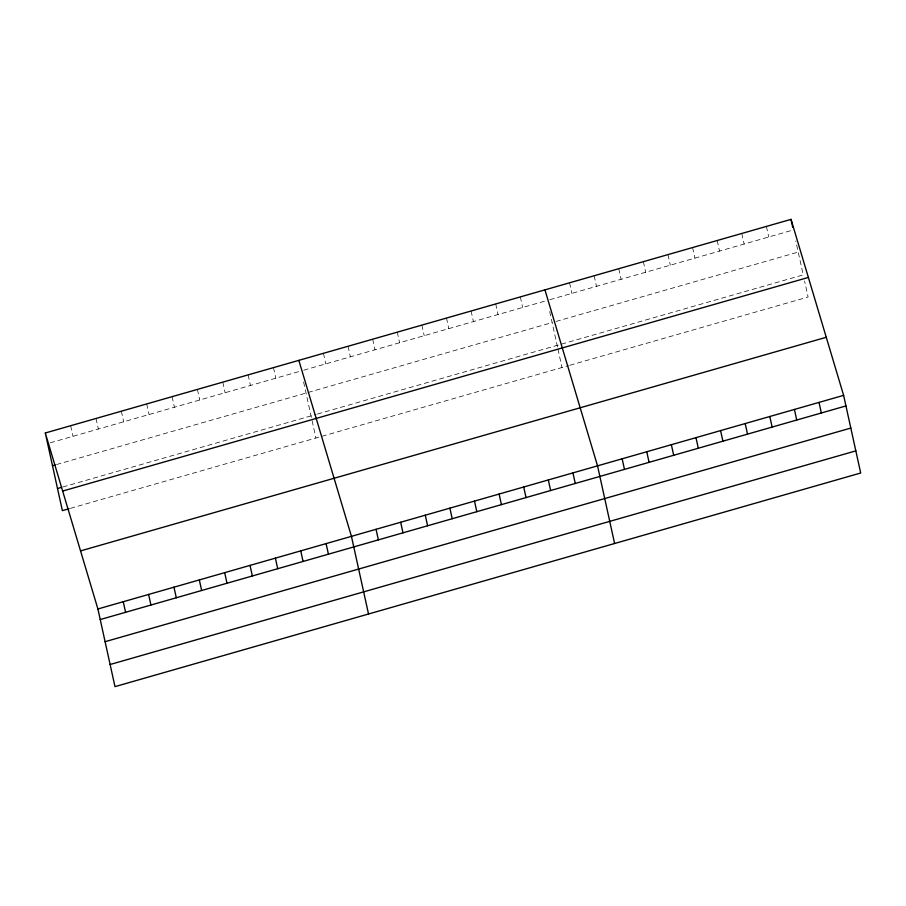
<?xml version="1.0" encoding="UTF-8"?>
<svg xmlns="http://www.w3.org/2000/svg" width="906" height="906" viewBox="0 0 906 906"><rect width="100%" height="100%" fill="white"/><g stroke="black" fill="none" stroke-linecap="round" stroke-linejoin="round"><path stroke-width="0.68" stroke-dasharray="4.53 3.4" d="M50.294 442.808L299.841 371.313M303.759 370.192L545.967 300.803M549.851 299.693L793.35 229.943M56.5 464.552L552.128 322.57M556.012 321.46L798.209 252.072M62.842 486.986L316.228 414.393M317.53 414.019L803.226 274.88L795.785 241.007M70.385 508.357L568.481 365.662M569.783 365.288L808.095 297.021L804.585 281.03M766.408 226.409L768.741 236.987M741.799 233.465L744.132 244.042M717.19 240.509L719.523 251.087M692.58 247.565L694.913 258.142M667.971 254.609L670.304 265.186M643.373 261.664L645.695 272.242M618.764 268.708L621.086 279.286M594.155 275.764L596.476 286.341M569.546 282.808L571.867 293.385M549.693 311.505L557.677 347.836M557.949 349.07L562.003 367.519M520.327 296.908L522.649 307.485M495.718 303.963L498.04 314.541M471.109 311.007L473.43 321.585M446.499 318.063L448.821 328.64M421.89 325.107L424.212 335.684M397.281 332.162L399.603 342.74M372.672 339.206L374.993 349.784M348.063 346.262L350.384 356.839M323.453 353.306L325.775 363.884M303.601 382.004L315.922 438.017M273.487 367.621L275.82 378.198M248.131 374.88L250.464 385.458M222.785 382.151L225.107 392.728M197.429 389.41L199.75 399.988M172.072 396.669L174.394 407.247M146.715 403.94L149.048 414.518M121.359 411.199L123.692 421.777M96.013 418.459L98.335 429.036M70.657 425.729L72.978 436.307"/><path stroke-width="1.36" d="M45.3 432.989L791.017 219.365L843.622 395.356L860.7 473.011L114.983 686.635L97.905 608.979L45.3 432.989L62.378 510.644L69.049 508.73M52.491 465.707L55.164 464.937M57.508 488.515L61.506 487.36M62.661 491.063L808.379 277.44M80.543 550.905L826.261 337.281M97.905 608.979L843.622 395.356M100.226 619.557L845.955 405.933M105.096 641.697L850.813 428.062M110.113 664.506L855.83 450.871M544.936 289.863L597.541 465.854L614.608 543.509M298.844 360.362L351.449 536.352L368.527 614.008M791.017 219.365L792.761 227.293M819.013 402.4L821.346 412.977M794.403 409.455L796.736 420.033M769.794 416.5L772.127 427.077M745.196 423.555L747.518 434.133M720.587 430.599L722.909 441.177M695.978 437.655L698.3 448.232M671.369 444.699L673.69 455.276M646.759 451.754L649.081 462.332M622.15 458.798L624.472 469.376M572.932 472.898L575.253 483.476M548.323 479.954L550.644 490.531M523.713 486.998L526.035 497.575M499.104 494.053L501.426 504.631M474.495 501.097L476.816 511.675M449.886 508.153L452.207 518.73M425.276 515.197L427.598 525.774M400.667 522.252L402.989 532.83M376.058 529.297L378.38 539.874M326.092 543.611L328.425 554.189M300.747 550.871L303.068 561.448M275.39 558.141L277.712 568.719M250.033 565.401L252.355 575.978M224.677 572.66L226.998 583.238M199.32 579.931L201.653 590.508M173.963 587.19L176.296 597.767M148.618 594.449L150.94 605.027M123.261 601.72L125.583 612.297"/></g></svg>
